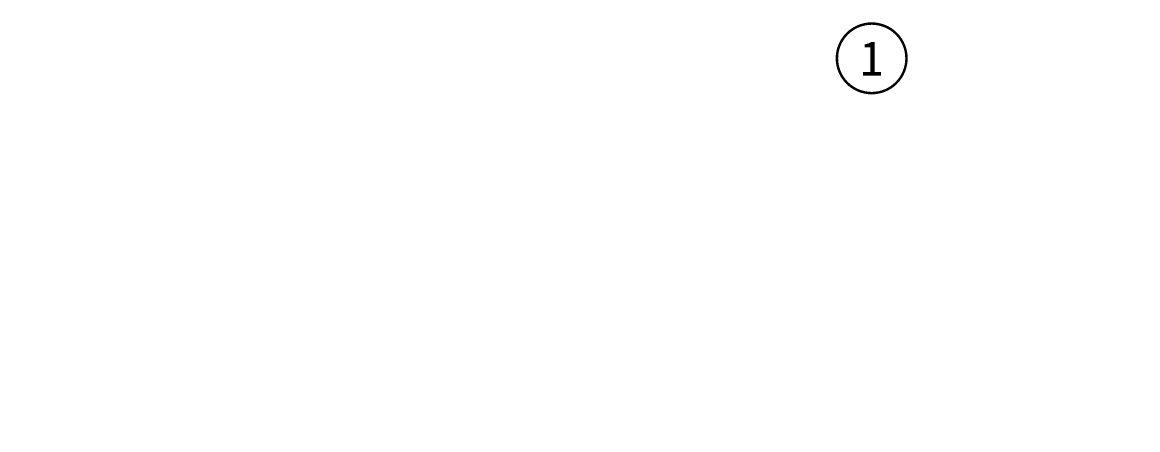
# Model space of a CAD drawing. Extents: x -160106 to 966792, y -663931 to 1550022.
# Drawn here: x -48382 to -47709, y -86336 to -86090 of the extents above; entities that cross this region are included whole.
import ezdxf
from ezdxf.enums import TextEntityAlignment as Align
from ezdxf.xclip import XClip

# ---------------------------------------------------------------- set-up
doc = ezdxf.new("R2010")
doc.units = 0
for name, color, linetype in [('20剖面图$0$A-HATCH-1', 252, 'Continuous'), ('20剖面图$0$AS-COLN', 6, 'Continuous'), ('3符号', 173, 'Continuous')]:
    doc.layers.add(name, color=color, linetype=linetype)
doc.styles.add('中南符号', font='simhei.ttf')

# ---------------------------------------------------------------- blocks, each defined once
blk = doc.blocks.new('*U993')
at = {"const_width": 0.5}
blk.add_lwpolyline([(7, 0, 1), (-7, 0, 1)], format="xyb", close=True, dxfattribs=at)
at = {"color": 0, "style": '中南符号', "width": 0.927083, "flags": 8}
blk.add_attdef('索引号', text='', height=6.99, dxfattribs=at).set_placement((-2.33, -3.49), (2.33, -3.49), align=Align.FIT)
at = {"color": 0, "style": '中南符号', "flags": 8}
blk.add_attdef('比例', (9, -7), '', height=2.98, dxfattribs=at)
blk = doc.blocks.new('20250910150331')
at = {"layer": '20剖面图$0$A-HATCH-1'}
h = blk.add_hatch(dxfattribs=at)
h.set_pattern_fill('混凝土', color=256, scale=50)
h.set_pattern_definition([(50, (565792.05, -567010), (358.63009, -31.37607), [37.5, -412.5]), (355, (565792.05, -567010), (-69.37567, 376.09607), [30, -330]), (100.4514, (565821.94, -567012.6), (289.25469, 344.71977), [31.8701, -350.57106]), (46.1842, (565792.05, -566910), (533.62052, -82.7595), [56.25, -618.75]), (96.6356, (565836.5, -566916.9), (467.33135, 487.05894), [47.80514, -525.8565]), (351.1842, (565792.05, -566910), (467.33097, 487.0593), [45, -495]), (21, (565842.05, -566935), (298.45353, -201.30945), [37.5, -412.5]), (326, (565842.05, -566935), (121.65767, 362.57502), [30, -330]), (71.4514, (565866.92, -566951.78), (420.11131, 161.26525), [31.8701, -350.57106]), (37.5, (565792.05, -567010), (6.079928, 166.446927), [0, -326, 0, -335, 0, -331.25]), (7.5, (565792.05, -567010), (131.53477, 197.205856), [0, -191, 0, -318.5, 0, -126.25]), (327.5, (565680.55, -567010), (266.911218, -11.277436), [0, -125, 0, -390, 0, -517.5]), (317.5, (565630.55, -567010), (291.593085, 50.05249), [0, -162.5, 0, -259, 0, -367.5])])
h.paths.add_polyline_path([(-2771.28, 0), (-2771.28, -200), (200, -200), (200, 0)])
at = {"layer": '20剖面图$0$AS-COLN'}
blk.add_lwpolyline([(-2640.4, -200), (200, -200), (200, 0), (-2640.4, 0)], dxfattribs=at)

msp = doc.modelspace()

# ---------------------------------------------------------------- block references
at = {"ltscale": 200}
ref = msp.add_blockref('20250910150331', (-45948.86, -86135.54), dxfattribs=at)
XClip(ref).set_block_clipping_path([(-44.1965398989, -536.4070034617), (1092.7044166299, 445.7765599565)])
at = {"layer": '3符号', "color": 7}
ref = msp.add_blockref('*U993', (-47869.16, -86111.37), dxfattribs=dict(at, xscale=3, yscale=3, zscale=3))
ref.add_attrib('索引号', '1', dxfattribs={"layer": '0', "color": 0, "height": 20.97, "style": '中南符号', "width": 0.927083}).set_placement((-47876.15, -86121.86), (-47862.17, -86121.86), align=Align.FIT)

doc.saveas('drawing.dxf')
